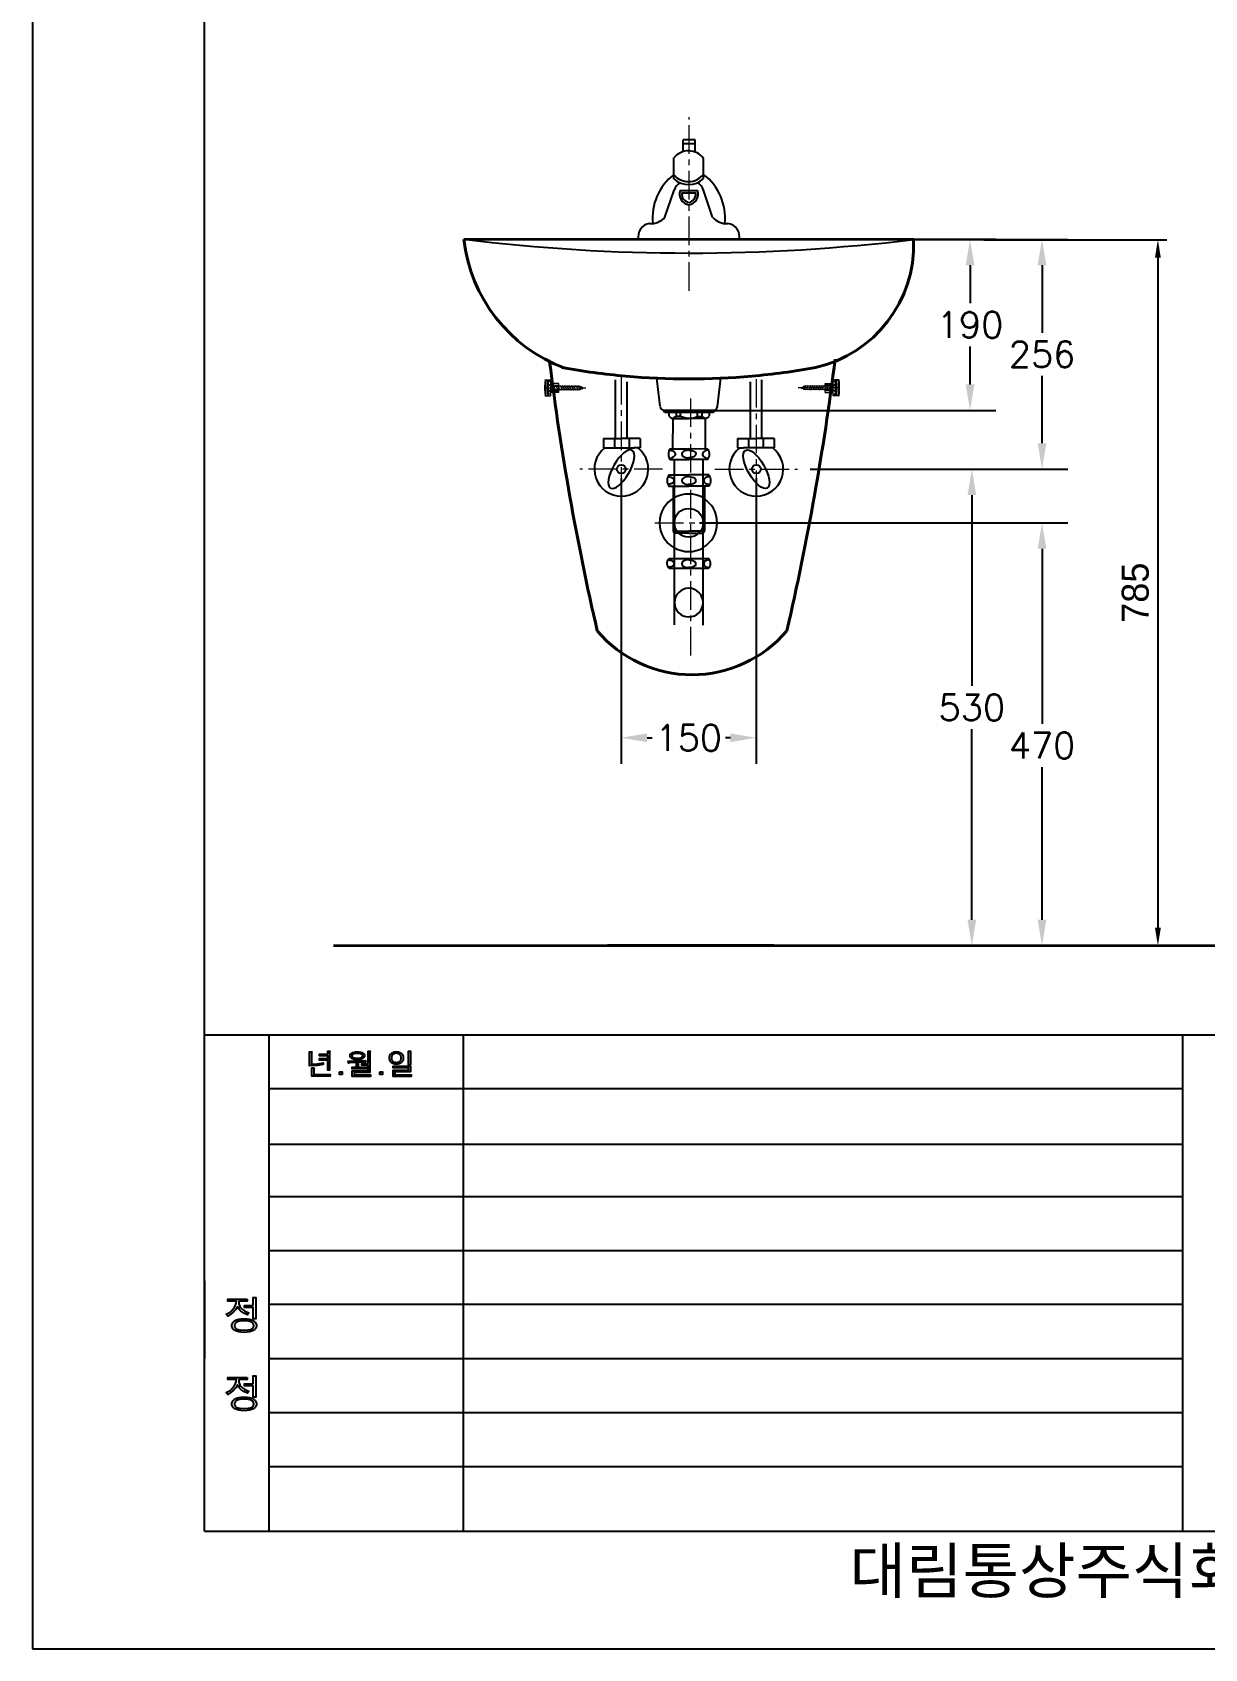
# Model space of a CAD drawing. Extents: x 60782 to 63207, y 49 to 61529.
# Drawn here: x 60782 to 62085, y 58098 to 59895 of the extents above; entities that cross this region are included whole.
import ezdxf
from ezdxf.lldxf.tags import DXFTag

# ---------------------------------------------------------------- set-up
doc = ezdxf.new("R2010")
doc.units = 0
doc.header["$MEASUREMENT"] = 0
doc.linetypes.add('AM_ISO08W050', pattern=[18, 12, -1.5, 3, -1.5])
doc.linetypes.add('CENTER', pattern=[50.8, 31.75, -6.35, 6.35, -6.35])
doc.layers.get('Defpoints').update_dxf_attribs({"linetype": 'CONTINUOUS'})
for name, color, linetype, lineweight in [('AM_3', 6, 'AM_ISO02W050', 20), ('AM_4', 40, 'CONTINUOUS', 13), ('AM_7', 4, 'AM_ISO08W050', 0), ('CEN', 1, 'CENTER', 5), ('OUTLINE', 11, 'CONTINUOUS', 40), ('Y', 202, 'CONTINUOUS', 35)]:
    doc.layers.add(name, color=color, linetype=linetype, lineweight=lineweight)
for name, color, linetype in [('Dim', 4, 'CONTINUOUS'), ('LINE', 7, 'CONTINUOUS'), ('YA', 7, 'CONTINUOUS')]:
    doc.layers.add(name, color=color, linetype=linetype)
doc.styles.add('h', font='', dxfattribs={"height": 30})
doc.styles.get("Standard").update_dxf_attribs({"font": 'txt.shx', "bigfont": 'ghs.shx'})
doc.styles.add('스타일1', font='txt.shx', dxfattribs={"bigfont": 'ghs.shx'})
doc.styles.get('h').set_extended_font_data('Haansoft Batang')
tags = doc.linetypes.add('AM_ISO02W050', pattern=[7.5, 6, -1.5]).pattern_tags.tags
tags[6:7] = [DXFTag(74, 4), DXFTag(75, 0), DXFTag(340, '0'), DXFTag(46, 1.0), DXFTag(50, 0.0), DXFTag(44, 0.0), DXFTag(45, 0.0)]
tags[4:5] = [DXFTag(74, 4), DXFTag(75, 0), DXFTag(340, '0'), DXFTag(46, 1.0), DXFTag(50, 0.0), DXFTag(44, 0.0), DXFTag(45, 0.0)]
tags = doc.linetypes.add('AM_ISO08W050x2', pattern=[9, 6, -0.75, 1.5, -0.75]).pattern_tags.tags
tags[10:11] = [DXFTag(74, 4), DXFTag(75, 0), DXFTag(340, '0'), DXFTag(46, 1.0), DXFTag(50, 0.0), DXFTag(44, 0.0), DXFTag(45, 0.0)]
tags[8:9] = [DXFTag(74, 4), DXFTag(75, 0), DXFTag(340, '0'), DXFTag(46, 1.0), DXFTag(50, 0.0), DXFTag(44, 0.0), DXFTag(45, 0.0)]
tags[6:7] = [DXFTag(74, 4), DXFTag(75, 0), DXFTag(340, '0'), DXFTag(46, 1.0), DXFTag(50, 0.0), DXFTag(44, 0.0), DXFTag(45, 0.0)]
tags[4:5] = [DXFTag(74, 4), DXFTag(75, 0), DXFTag(340, '0'), DXFTag(46, 1.0), DXFTag(50, 0.0), DXFTag(44, 0.0), DXFTag(45, 0.0)]
doc.dimstyles.new('SERIM', dxfattribs={"dimscale": 10, "dimtxt": 3, "dimasz": 2, "dimexe": 1, "dimexo": 1.5, "dimgap": 1, "dimtad": 1, "dimtoh": 1, "dimdec": 0, "dimdsep": 46, "dimtxsty": 'h', "dimcen": -0.3, "dimclrt": 2, "dimadec": 0, "dimazin": 0, "dimtfac": 1, "dimtdec": 0, "dimtmove": 1, "dimatfit": 3, "dimfxl": 1, "dimtolj": 1, "dimtzin": 0, "dimarcsym": 0})
doc.dimstyles.get("Standard").update_dxf_attribs({"dimtxt": 0.18, "dimasz": 0.18, "dimexe": 0.18, "dimexo": 0.0625, "dimgap": 0.09, "dimtad": 0, "dimtih": 1, "dimtoh": 1, "dimdec": 4, "dimzin": 0, "dimdsep": 46, "dimtxsty": 'Standard', "dimcen": 0.09, "dimadec": 0, "dimazin": 0, "dimtfac": 1, "dimtdec": 4, "dimtofl": 0, "dimtmove": 0, "dimatfit": 0, "dimfxl": 1, "dimtolj": 1, "dimtzin": 0, "dimarcsym": 0})

# ---------------------------------------------------------------- blocks, each defined once
blk = doc.blocks.new('*D16')
at = {"layer": 'Defpoints', "color": 0, "transparency": 16777216}
for p in [(61824.3, 59664.7), (61936.1, 58879.9), (62032.8, 58879.9)]:
    blk.add_point(p, dxfattribs=at)
at = {"layer": 'Dim', "color": 0, "lineweight": -2, "transparency": 16777216}
for p, q in [((61839.3, 59664.7), (62042.8, 59664.7)), ((62032.8, 59644.7), (62032.8, 58899.9))]:
    blk.add_line(p, q, dxfattribs=at)
at = {"layer": 'Dim', "color": 0, "transparency": 16777216}
for points in [[(62029.5, 59644.7), (62036.1, 59644.7), (62032.8, 59664.7)], [(62029.5, 58899.9), (62036.1, 58899.9), (62032.8, 58879.9)]]:
    blk.add_solid(points, dxfattribs=at)
at = {"layer": 'Dim', "color": 0, "transparency": 16777216, "insert": (62007.8, 59272.3), "char_height": 30, "attachment_point": 5, "rotation": 90, "style": 'h'}
blk.add_mtext('\\A1;785', dxfattribs=at)
blk = doc.blocks.new('*D23')
at = {"layer": 'Defpoints', "color": 0, "transparency": 16777216}
for p in [(61513.4, 59350), (61513.4, 58879.9), (61904, 58879.9)]:
    blk.add_point(p, dxfattribs=at)
at = {"layer": 'Dim', "color": 0, "lineweight": -2, "transparency": 16777216}
for p, q in [((61523.4, 59350), (61932.8, 59350)), ((61904, 59321.2), (61904, 59126.5)), ((61904, 58908.7), (61904, 59078.5)), ((61523.4, 58879.9), (61932.8, 58879.9))]:
    blk.add_line(p, q, dxfattribs=at)
at = {"layer": 'Dim', "color": 0, "transparency": 16777216}
for points in [[(61899.2, 59321.2), (61908.8, 59321.2), (61904, 59350)], [(61899.2, 58908.7), (61908.8, 58908.7), (61904, 58879.9)]]:
    blk.add_solid(points, dxfattribs=at)
at = {"layer": 'Dim', "color": 0, "transparency": 16777216, "insert": (61904, 59102.5), "char_height": 28.8, "attachment_point": 5}
blk.add_mtext('\\A1;470', dxfattribs=at)
blk = doc.blocks.new('*D24')
at = {"layer": 'Defpoints', "color": 0, "transparency": 16777216}
for p in [(61511.4, 59665.2), (61513.4, 59475), (61824, 59475)]:
    blk.add_point(p, dxfattribs=at)
at = {"layer": 'Dim', "color": 0, "lineweight": -2, "transparency": 16777216}
for p, q in [((61521.4, 59665.2), (61852.8, 59665.2)), ((61824, 59636.4), (61824, 59594.1)), ((61824, 59503.8), (61824, 59546.1)), ((61523.4, 59475), (61852.8, 59475))]:
    blk.add_line(p, q, dxfattribs=at)
at = {"layer": 'Dim', "color": 0, "transparency": 16777216}
for points in [[(61819.2, 59636.4), (61828.8, 59636.4), (61824, 59665.2)], [(61819.2, 59503.8), (61828.8, 59503.8), (61824, 59475)]]:
    blk.add_solid(points, dxfattribs=at)
at = {"layer": 'Dim', "color": 0, "transparency": 16777216, "insert": (61824, 59570.1), "char_height": 28.8, "attachment_point": 5}
blk.add_mtext('\\A1;190', dxfattribs=at)
blk = doc.blocks.new('*D25')
at = {"layer": 'Defpoints', "color": 0, "transparency": 16777216}
for p in [(61636.4, 59409.6), (61636.4, 58879.9), (61826, 58879.9)]:
    blk.add_point(p, dxfattribs=at)
at = {"layer": 'Dim', "color": 0, "lineweight": -2, "transparency": 16777216}
for p, q in [((61646.4, 59409.6), (61854.8, 59409.6)), ((61826, 59380.8), (61826, 59168.7)), ((61826, 58908.7), (61826, 59120.7)), ((61646.4, 58879.9), (61854.8, 58879.9))]:
    blk.add_line(p, q, dxfattribs=at)
at = {"layer": 'Dim', "color": 0, "transparency": 16777216}
for points in [[(61821.2, 59380.8), (61830.8, 59380.8), (61826, 59409.6)], [(61821.2, 58908.7), (61830.8, 58908.7), (61826, 58879.9)]]:
    blk.add_solid(points, dxfattribs=at)
at = {"layer": 'Dim', "color": 0, "transparency": 16777216, "insert": (61826, 59144.7), "char_height": 28.8, "attachment_point": 5}
blk.add_mtext('\\A1;530', dxfattribs=at)
blk = doc.blocks.new('*D26')
at = {"layer": 'Defpoints', "color": 0, "transparency": 16777216}
for p in [(61636.5, 59665.1), (61904, 59665.1), (61636.4, 59409.6)]:
    blk.add_point(p, dxfattribs=at)
at = {"layer": 'Dim', "color": 0, "lineweight": -2, "transparency": 16777216}
for p, q in [((61646.5, 59665.1), (61932.8, 59665.1)), ((61904, 59636.3), (61904, 59561.3)), ((61904, 59438.4), (61904, 59513.3)), ((61646.4, 59409.6), (61932.8, 59409.6))]:
    blk.add_line(p, q, dxfattribs=at)
at = {"layer": 'Dim', "color": 0, "transparency": 16777216}
for points in [[(61899.2, 59636.3), (61908.8, 59636.3), (61904, 59665.1)], [(61899.2, 59438.4), (61908.8, 59438.4), (61904, 59409.6)]]:
    blk.add_solid(points, dxfattribs=at)
at = {"layer": 'Dim', "color": 0, "transparency": 16777216, "insert": (61904, 59537.3), "char_height": 28.8, "attachment_point": 5}
blk.add_mtext('\\A1;256', dxfattribs=at)
blk = doc.blocks.new('*D28')
at = {"layer": 'Defpoints', "color": 0, "transparency": 16777216}
for p in [(61436.2, 59409.6), (61586.4, 59409.6), (61586.4, 59111)]:
    blk.add_point(p, dxfattribs=at)
at = {"layer": 'Dim', "color": 0, "lineweight": -2, "transparency": 16777216}
for p, q in [((61436.2, 59399.6), (61436.2, 59082.2)), ((61586.4, 59399.6), (61586.4, 59082.2)), ((61465, 59111), (61470.5, 59111)), ((61557.6, 59111), (61552.1, 59111))]:
    blk.add_line(p, q, dxfattribs=at)
at = {"layer": 'Dim', "color": 0, "transparency": 16777216}
for points in [[(61465, 59115.8), (61465, 59106.2), (61436.2, 59111)], [(61557.6, 59115.8), (61557.6, 59106.2), (61586.4, 59111)]]:
    blk.add_solid(points, dxfattribs=at)
at = {"layer": 'Dim', "color": 0, "transparency": 16777216, "insert": (61511.3, 59111), "char_height": 28.8, "attachment_point": 5}
blk.add_mtext('\\A1;150', dxfattribs=at)

msp = doc.modelspace()

# ---------------------------------------------------------------- linework, layer by layer
at = {"layer": 'AM_3', "color": 0}
for p, q in [((61351.9, 59508), (61355.5, 59508)), ((61354, 59505.6), (61357, 59503.2)), ((61355.5, 59507), (61355.5, 59509)), ((61357, 59503.2), (61367, 59503.2)), ((61357.3, 59507.3), (61358, 59508)), ((61673.1, 59503.2), (61663, 59503.2)), ((61672.8, 59507.3), (61672, 59508)), ((61676, 59505.6), (61673.1, 59503.2)), ((61674.5, 59507), (61674.5, 59509)), ((61678.1, 59508), (61674.5, 59508)), ((61351.9, 59492), (61355.5, 59492)), ((61354, 59494.3), (61357, 59496.7)), ((61355.5, 59491), (61355.5, 59493)), ((61357, 59496.7), (61367, 59496.7)), ((61358, 59492), (61357.3, 59492.7)), ((61673.1, 59496.7), (61663, 59496.7)), ((61672, 59492), (61672.8, 59492.7)), ((61676, 59494.3), (61673.1, 59496.7)), ((61674.5, 59491), (61674.5, 59493)), ((61678.1, 59492), (61674.5, 59492))]:
    msp.add_line(p, q, dxfattribs=at)
at = {"layer": 'AM_3', "color": 0, "linetype": 'AM_ISO08W050x2'}
for p, q in [((61356.6, 59507), (61355.5, 59507)), ((61673.5, 59507), (61674.5, 59507)), ((61356.6, 59493), (61355.5, 59493)), ((61673.5, 59493), (61674.5, 59493))]:
    msp.add_line(p, q, dxfattribs=at)
at = {"layer": 'AM_3', "color": 0}
for centre, start, end in [((61356.6, 59508), 270, 315), ((61673.5, 59508), 225, 270), ((61356.6, 59492), 45, 90), ((61673.5, 59492), 90, 135)]:
    msp.add_arc(centre, 1, start, end, dxfattribs=at)
at = {"layer": 'AM_4', "color": 0}
for p, q in [((61351.9, 59509), (61358, 59509)), ((61352, 59491), (61352, 59509)), ((61354, 59493.5), (61354, 59506.5)), ((61354, 59505), (61354, 59495)), ((61358, 59501.8), (61354, 59505)), ((61358, 59498.2), (61354, 59495)), ((61354.5, 59504.6), (61354.5, 59495.4)), ((61355.5, 59507.5), (61355, 59507.5)), ((61355.5, 59492.5), (61355.5, 59507.5)), ((61358, 59507), (61355.5, 59507)), ((61358, 59491), (61358, 59509)), ((61358, 59493), (61358, 59507)), ((61367, 59505), (61358, 59505)), ((61358, 59501.8), (61390, 59501.8)), ((61358, 59498.2), (61390, 59498.2)), ((61358.4, 59502.5), (61358.1, 59501.8)), ((61358.4, 59502.5), (61360.7, 59497.5)), ((61360.9, 59502.5), (61360.6, 59501.8)), ((61360.7, 59497.5), (61361.1, 59498.2)), ((61360.9, 59502.5), (61363.2, 59497.5)), ((61363.4, 59502.5), (61363.1, 59501.8)), ((61363.2, 59497.5), (61363.6, 59498.2)), ((61363.4, 59502.5), (61365.7, 59497.5)), ((61365.9, 59502.5), (61365.6, 59501.8)), ((61365.7, 59497.5), (61366.1, 59498.2)), ((61365.9, 59502.5), (61368.2, 59497.5)), ((61367, 59495), (61367, 59505)), ((61368.4, 59502.5), (61368.1, 59501.8)), ((61368.2, 59497.5), (61368.6, 59498.2)), ((61368.4, 59502.5), (61370.7, 59497.5)), ((61370.9, 59502.5), (61370.6, 59501.8)), ((61370.7, 59497.5), (61371.1, 59498.2)), ((61370.9, 59502.5), (61373.2, 59497.5)), ((61373.4, 59502.5), (61373.1, 59501.8)), ((61373.2, 59497.5), (61373.6, 59498.2)), ((61373.4, 59502.5), (61375.7, 59497.5)), ((61375.9, 59502.5), (61375.6, 59501.8)), ((61375.7, 59497.5), (61376.1, 59498.2)), ((61375.9, 59502.5), (61378.2, 59497.5)), ((61378.4, 59502.5), (61378.1, 59501.8)), ((61378.2, 59497.5), (61378.6, 59498.2)), ((61378.4, 59502.5), (61380.7, 59497.5)), ((61380.9, 59502.5), (61380.6, 59501.8)), ((61380.7, 59497.5), (61381.1, 59498.2)), ((61380.9, 59502.5), (61383.2, 59497.5)), ((61383.4, 59502.5), (61383.1, 59501.8)), ((61383.2, 59497.5), (61383.6, 59498.2)), ((61383.4, 59502.5), (61385.7, 59497.5)), ((61385.9, 59502.5), (61385.6, 59501.8)), ((61385.7, 59497.5), (61386.1, 59498.2)), ((61385.9, 59502.5), (61388.2, 59497.5)), ((61388.4, 59502.5), (61388.1, 59501.8)), ((61388.2, 59497.5), (61388.6, 59498.2)), ((61388.4, 59502.5), (61390.6, 59497.7)), ((61394, 59500), (61390, 59501.8)), ((61390, 59498.2), (61394, 59500)), ((61390.6, 59497.7), (61391.1, 59498.7)), ((61391.1, 59502), (61390.8, 59501.4)), ((61391.1, 59502), (61392.7, 59498.6)), ((61392.7, 59498.6), (61393.2, 59499.6)), ((61636, 59500), (61640, 59501.8)), ((61640, 59498.2), (61636, 59500)), ((61637.3, 59498.6), (61636.9, 59499.6)), ((61638.9, 59502), (61637.3, 59498.6)), ((61638.9, 59502), (61639.2, 59501.4)), ((61639.4, 59497.7), (61639, 59498.7)), ((61641.6, 59502.5), (61639.4, 59497.7)), ((61672, 59501.8), (61640, 59501.8)), ((61672, 59498.2), (61640, 59498.2)), ((61641.8, 59497.5), (61641.5, 59498.2)), ((61641.6, 59502.5), (61642, 59501.8)), ((61644.1, 59502.5), (61641.8, 59497.5)), ((61644.3, 59497.5), (61644, 59498.2)), ((61644.1, 59502.5), (61644.5, 59501.8)), ((61646.6, 59502.5), (61644.3, 59497.5)), ((61646.8, 59497.5), (61646.5, 59498.2)), ((61646.6, 59502.5), (61647, 59501.8)), ((61649.1, 59502.5), (61646.8, 59497.5)), ((61649.3, 59497.5), (61649, 59498.2)), ((61649.1, 59502.5), (61649.5, 59501.8)), ((61651.6, 59502.5), (61649.3, 59497.5)), ((61651.8, 59497.5), (61651.5, 59498.2)), ((61651.6, 59502.5), (61652, 59501.8)), ((61654.1, 59502.5), (61651.8, 59497.5)), ((61654.3, 59497.5), (61654, 59498.2)), ((61654.1, 59502.5), (61654.5, 59501.8)), ((61656.6, 59502.5), (61654.3, 59497.5)), ((61656.8, 59497.5), (61656.5, 59498.2)), ((61656.6, 59502.5), (61657, 59501.8)), ((61659.1, 59502.5), (61656.8, 59497.5)), ((61659.3, 59497.5), (61659, 59498.2)), ((61659.1, 59502.5), (61659.5, 59501.8)), ((61661.6, 59502.5), (61659.3, 59497.5)), ((61661.8, 59497.5), (61661.5, 59498.2)), ((61661.6, 59502.5), (61662, 59501.8)), ((61664.1, 59502.5), (61661.8, 59497.5)), ((61663, 59505), (61672, 59505)), ((61663, 59495), (61663, 59505)), ((61664.3, 59497.5), (61664, 59498.2)), ((61664.1, 59502.5), (61664.5, 59501.8)), ((61666.6, 59502.5), (61664.3, 59497.5)), ((61666.8, 59497.5), (61666.5, 59498.2)), ((61666.6, 59502.5), (61667, 59501.8)), ((61669.1, 59502.5), (61666.8, 59497.5)), ((61669.3, 59497.5), (61669, 59498.2)), ((61669.1, 59502.5), (61669.5, 59501.8)), ((61671.6, 59502.5), (61669.3, 59497.5)), ((61671.6, 59502.5), (61672, 59501.8)), ((61678.1, 59509), (61672, 59509)), ((61672, 59491), (61672, 59509)), ((61672, 59507), (61674.5, 59507)), ((61672, 59493), (61672, 59507)), ((61672, 59501.8), (61676, 59505)), ((61672, 59498.2), (61676, 59495)), ((61674.5, 59507.5), (61675, 59507.5)), ((61674.5, 59492.5), (61674.5, 59507.5)), ((61675.5, 59504.6), (61675.5, 59495.4)), ((61676, 59493.5), (61676, 59506.5)), ((61676, 59505), (61676, 59495)), ((61678, 59491), (61678, 59509)), ((61351.9, 59491), (61358, 59491)), ((61355.5, 59492.5), (61355, 59492.5)), ((61358, 59493), (61355.5, 59493)), ((61367, 59495), (61358, 59495)), ((61663, 59495), (61672, 59495)), ((61672, 59493), (61674.5, 59493)), ((61678.1, 59491), (61672, 59491)), ((61674.5, 59492.5), (61675, 59492.5))]:
    msp.add_line(p, q, dxfattribs=at)
for centre, radius, start, end in [((61432.3, 59500), 81.2, 173.9577, 186.0423), ((61351.9, 59508.5), 0.5, 90, 173.9577), ((61355, 59506.5), 1, 90, 180), ((61675, 59506.5), 1, 0, 90), ((61678.1, 59508.5), 0.5, 6.0423, 90), ((61597.8, 59500), 81.2, 353.9577, 6.0423), ((61351.9, 59491.5), 0.5, 186.0423, 270), ((61355, 59493.5), 1, 180, 270), ((61675, 59493.5), 1, 270, 0), ((61678.1, 59491.5), 0.5, 270, 353.9577)]:
    msp.add_arc(centre, radius, start, end, dxfattribs=at)
at = {"layer": 'AM_7', "color": 0}
for p, q in [((61351, 59500), (61397, 59500)), ((61679, 59500), (61633, 59500))]:
    msp.add_line(p, q, dxfattribs=at)
at = {"layer": 'CEN', "color": 0}
for p, q in [((61511.9, 59607.9), (61511.9, 59800.8)), ((61436.2, 59513.4), (61436.2, 59341.7)), ((61586.4, 59509.8), (61586.4, 59338.6)), ((61513.4, 59488.3), (61513.4, 59198.3)), ((61482.3, 59409.6), (61390.4, 59409.6)), ((61540.4, 59409.6), (61632.3, 59409.6)), ((61473.7, 59350), (61549.2, 59350))]:
    msp.add_line(p, q, dxfattribs=at)
at = {"layer": 'Dim', "color": 0}
for p, q in [((62060.5, 58720.8), (61045, 58720.8)), ((62060.5, 58659), (61045, 58659)), ((62060.5, 58600.8), (61045, 58600.8)), ((62060.5, 58540.8), (61045, 58540.8)), ((62060.5, 58480.8), (61045, 58480.8))]:
    msp.add_line(p, q, dxfattribs=at)
at = {"layer": 'LINE', "color": 0}
for p, q in [((61479.4, 59479.5), (61475.9, 59510.8)), ((61543.4, 59479.4), (61546.9, 59510.8))]:
    msp.add_line(p, q, dxfattribs=at)
for centre, radius, start, end in [((61512.4, 61712), 2062.1, 263.0078, 276.9348), ((61484.4, 59480), 5, 186.3402, 270), ((61537.4, 59480.5), 6.02, 294.1217, 349.9987)]:
    msp.add_arc(centre, radius, start, end, dxfattribs=at)
at = {"layer": 'OUTLINE', "color": 0}
for p, q in [((61761.4, 59665), (61261.4, 59665.3)), ((61605.9, 58879.9), (61420.9, 58879.9))]:
    msp.add_line(p, q, dxfattribs=at)
for centre, radius, start, end in [((61433.5, 59684.3), 173.1, 186.3033, 249.5239), ((61621.2, 59659.3), 140.2, 282.8555, 1.8942), ((64221.3, 59881.7), 2886.2, 187.0185, 193.0507), ((61511.4, 60310), 800, 259.8459, 264.9888), ((61511.4, 60310), 800, 275.0112, 280.1541), ((58663.9, 59911.5), 3034, 347.0197, 352.8149), ((61511.4, 60310), 800, 264.9888, 275.0112), ((61515, 59318.7), 137.7, 220.105, 319.895)]:
    msp.add_arc(centre, radius, start, end, dxfattribs=at)
at = {"layer": 'Y', "color": 0}
msp.add_line((61116.6, 58879.9), (62162.6, 58879.9), dxfattribs=at)
at = {"layer": 'YA', "color": 7}
for p, q in [((60973, 58228.8), (60973, 60338.6)), ((60973, 58780.8), (63049, 58780.8)), ((61045, 58228.8), (61045, 58780.8)), ((61261, 58228.8), (61261, 58780.8)), ((62060.5, 58228.8), (62060.5, 58780.8)), ((60973, 58507.3), (60973, 58420.8)), ((61045, 58420.8), (62060.5, 58420.8)), ((61045, 58360.8), (62060.5, 58360.8)), ((61045, 58300.8), (62060.5, 58300.8)), ((60973, 58228.8), (63049, 58228.8))]:
    msp.add_line(p, q, dxfattribs=at)
at = {"layer": 'YA', "color": 0}
for p, q in [((61518.5, 59775.8), (61505.1, 59775.8)), ((61505.1, 59762.6), (61505.1, 59775.8)), ((61505.1, 59771.8), (61518.5, 59771.8)), ((61518.5, 59762.2), (61518.5, 59775.8)), ((61494.6, 59732.3), (61494.6, 59755.6)), ((61527.9, 59732.7), (61527.9, 59755.2)), ((61484.9, 59689.8), (61495.1, 59719.8)), ((61501.7, 59719.3), (61521.3, 59719.3)), ((61503.7, 59716.8), (61519.1, 59716.8)), ((61537.9, 59689.8), (61527.6, 59719.8)), ((61430, 59443.7), (61430, 59508.9)), ((61442.7, 59443.7), (61442.7, 59506.9)), ((61580, 59443.7), (61580, 59506.9)), ((61592.7, 59443.7), (61592.7, 59508.9)), ((61539.9, 59475), (61483.4, 59475)), ((61483.6, 59474.3), (61483.9, 59474)), ((61483.9, 59474), (61539.5, 59474)), ((61484.8, 59472.5), (61483.9, 59474)), ((61538.5, 59472.5), (61484.8, 59472.5)), ((61489.1, 59472.5), (61489.1, 59468.8)), ((61492.6, 59466.1), (61511.6, 59466.1)), ((61493.6, 59466.1), (61493.2, 59432.1)), ((61497.3, 59468.2), (61493.6, 59466.1)), ((61497.3, 59472.5), (61497.3, 59468.2)), ((61502.1, 59468.2), (61497.3, 59468.2)), ((61530.9, 59466.1), (61511.6, 59466.1)), ((61521.2, 59468.2), (61526, 59468.2)), ((61526, 59472.4), (61526, 59468.2)), ((61526, 59468.2), (61529.7, 59466.1)), ((61529.7, 59466.1), (61529.7, 59432)), ((61534.2, 59472.4), (61534.2, 59468.8)), ((61538.5, 59472.5), (61539.5, 59474)), ((61539.7, 59474.2), (61539.5, 59474)), ((61416.5, 59443.7), (61436.9, 59443.7)), ((61416.5, 59443.7), (61416.5, 59433.3)), ((61428.8, 59443.7), (61428.8, 59433.3)), ((61457.4, 59443.7), (61436.9, 59443.7)), ((61445.1, 59443.7), (61445.1, 59433.3)), ((61457.4, 59443.7), (61457.4, 59433.3)), ((61565.4, 59443.7), (61585.8, 59443.7)), ((61565.4, 59443.7), (61565.4, 59433.3)), ((61577.6, 59443.7), (61577.6, 59433.3)), ((61606.3, 59443.7), (61585.8, 59443.7)), ((61594, 59443.7), (61594, 59433.3)), ((61606.3, 59443.7), (61606.3, 59433.3)), ((61416.5, 59433.3), (61434, 59433.3)), ((61434, 59433.3), (61450.5, 59433.3)), ((61457.4, 59433.3), (61450.5, 59433.3)), ((61490.5, 59432.1), (61511.4, 59432.1)), ((61532.4, 59432), (61511.5, 59432.1)), ((61565.4, 59433.3), (61572.2, 59433.3)), ((61588.7, 59433.3), (61572.2, 59433.3)), ((61606.3, 59433.3), (61588.7, 59433.3)), ((61495.4, 59236.6), (61495.5, 59420.4)), ((61527.3, 59236.3), (61527.4, 59420.4)), ((61489.1, 59403.2), (61511.4, 59403.2)), ((61494.1, 59390.7), (61494.1, 59340.6)), ((61533.7, 59403.2), (61511.4, 59403.2)), ((61528.7, 59390.7), (61528.7, 59340.6)), ((61494.1, 59340.6), (61511.4, 59340.6)), ((61494.1, 59340.6), (61495.5, 59338.4)), ((61511.4, 59338.4), (61495.5, 59338.4)), ((61528.7, 59340.6), (61511.4, 59340.6)), ((61511.4, 59338.4), (61527.2, 59338.4)), ((61528.7, 59340.6), (61527.2, 59338.4)), ((61533.6, 59309.9), (61489.2, 59309.9)), ((61532.8, 59299.3), (61490, 59299.3))]:
    msp.add_line(p, q, dxfattribs=at)
msp.add_lwpolyline([(60781.7, 58098.3), (63207.2, 58098.3), (63207.2, 61528.7), (60781.7, 61528.7)], close=True, dxfattribs=at)
for points in [[(61511.6, 59466.1, -0.114246), (61502.1, 59468.2), (61502.1, 59472.5)], [(61511.7, 59466.1, 0.114246), (61521.2, 59468.2), (61521.2, 59472.5)], [(61490.5, 59432.1, 0.309223), (61490.5, 59420.4), (61511.4, 59420.4)], [(61489.8, 59431, -0.137931), (61494.5, 59429.3, -0.105829), (61496.1, 59427.5, -0.35685), (61495.1, 59424, -0.093495), (61490, 59421.1, -0.093495)], [(61511.4, 59430.7, 0.062627), (61507, 59430.1, 0.071697), (61505, 59429, 0.226639), (61503.5, 59426.9, 0.246513), (61504.9, 59424.2, 0.173272), (61511.4, 59422.2, 0.173272)], [(61532.4, 59432, -0.330068), (61532.1, 59420.4), (61511.5, 59420.4)], [(61511.5, 59430.7, -0.062627), (61515.8, 59430.1, -0.071697), (61517.9, 59429, -0.226639), (61519.3, 59426.9, -0.246513), (61517.9, 59424.2, -0.173272), (61511.5, 59422.2, -0.173272)], [(61533.1, 59430.9, 0.137931), (61528.4, 59429.3, 0.105829), (61526.8, 59427.5, 0.35685), (61527.8, 59423.9, 0.090013), (61532.7, 59421.2, 0.090013)], [(61489.1, 59403.2, 0.303592), (61489.1, 59390.7), (61511.4, 59390.7)], [(61488.1, 59401.3, -0.127188), (61492.3, 59400.5, -0.219368), (61494.2, 59398.8, -0.220571), (61494.6, 59396.2, -0.239239), (61492.5, 59393.7, -0.085799), (61487.9, 59392.8)], [(61511.4, 59401.3, 0.157801), (61504.6, 59399.4, 0.21168), (61503.8, 59397.3, 0.282847), (61505, 59394.3, 0.172336), (61511.4, 59392.8, -1.003962)], [(61533.7, 59403.2, -0.306812), (61533.5, 59390.7), (61511.4, 59390.7)], [(61511.4, 59401.3, -0.157801), (61518.1, 59399.4, -0.21168), (61519, 59397.3, -0.282847), (61517.7, 59394.2, -0.172336), (61511.4, 59392.8, 1.003962)], [(61534.7, 59401.2, 0.127188), (61530.4, 59400.4, 0.219368), (61528.5, 59398.8, 0.220571), (61528.2, 59396.2, 0.239239), (61530.2, 59393.6, 0.085799), (61534.8, 59392.8)], [(61488.3, 59308.8, -0.122731), (61492.3, 59308, -0.219368), (61494.2, 59306.3, -0.220571), (61494.6, 59303.7, -0.239239), (61492.5, 59301.2, -0.069447), (61488.8, 59300.4)], [(61511.4, 59308.8, 0.157801), (61504.6, 59306.9, 0.21168), (61503.8, 59304.8, 0.282847), (61505, 59301.7, 0.172336), (61511.4, 59300.3, -1.003962)], [(61511.4, 59308.8, -0.157801), (61518.1, 59306.9, -0.21168), (61519, 59304.8, -0.282847), (61517.7, 59301.7, -0.172336), (61511.4, 59300.3, 1.003962)], [(61534.7, 59308.7, 0.127188), (61530.4, 59307.9, 0.219368), (61528.5, 59306.3, 0.220571), (61528.2, 59303.7, 0.239239), (61530.2, 59301.1, 0.069072), (61533.9, 59300.3, 0.069072)]]:
    msp.add_lwpolyline(points, format="xyb", dxfattribs=at)
at = {"layer": 'YA', "color": 7}
for points in [[(61092.2, 58761.8), (61092.2, 58761.8), (61092.3, 58761.8), (61092.3, 58761.8), (61092.3, 58761.8), (61092.3, 58761.8), (61092.3, 58761.7), (61092.3, 58761.7), (61092.3, 58761.6), (61092.3, 58761.5), (61092.2, 58761.4), (61092.1, 58761), (61092, 58760.6), (61092, 58748.2), (61098.3, 58748.5), (61104.8, 58749.6), (61105.1, 58747.8), (61098.7, 58746.7), (61089.9, 58746.4), (61089.9, 58762), (61091.2, 58762), (61091.9, 58762), (61092, 58761.9), (61092.1, 58761.9), (61092.2, 58761.9), (61092.2, 58761.9), (61092.2, 58761.8)], [(61110, 58759.1), (61110, 58762.7), (61111.7, 58762.7), (61111.9, 58762.7), (61112.1, 58762.7), (61112.2, 58762.7), (61112.3, 58762.6), (61112.3, 58762.6), (61112.3, 58762.6), (61112.3, 58762.6), (61112.3, 58762.6), (61112.3, 58762.6), (61112.3, 58762.6), (61112.3, 58762.6), (61112.3, 58762.5), (61112.3, 58762.5), (61112.3, 58762.5), (61112.3, 58762.5), (61112.3, 58762.4), (61112.2, 58762.2), (61112.1, 58762), (61112.1, 58761.8), (61112.1, 58741.6), (61110, 58741.6), (61110, 58752.5), (61100.9, 58752.5), (61100.9, 58754.3), (61110, 58754.3), (61110, 58757.3), (61100.9, 58757.3), (61100.9, 58759.1), (61110, 58759.1)], [(61149, 58760.5), (61149.5, 58760.2), (61149.9, 58759.8), (61150.3, 58759.5), (61150.5, 58759.1), (61150.8, 58758.7), (61150.9, 58758.3), (61151, 58757.9), (61151.1, 58757.4), (61151, 58757), (61150.9, 58756.6), (61150.8, 58756.2), (61150.5, 58755.8), (61150.3, 58755.4), (61149.9, 58755.1), (61149.5, 58754.8), (61149, 58754.5), (61148.4, 58754.2), (61147.8, 58753.9), (61146.4, 58753.5), (61144.7, 58753.2), (61142.9, 58753.2), (61141, 58753.2), (61139.4, 58753.5), (61138, 58753.9), (61137.3, 58754.2), (61136.8, 58754.5), (61136.3, 58754.8), (61135.9, 58755.1), (61135.5, 58755.4), (61135.2, 58755.8), (61135, 58756.2), (61134.9, 58756.6), (61134.8, 58757), (61134.7, 58757.4), (61134.8, 58757.9), (61134.9, 58758.3), (61135, 58758.7), (61135.2, 58759.1), (61135.5, 58759.5), (61135.9, 58759.8), (61136.3, 58760.2), (61136.8, 58760.5), (61138, 58761), (61139.4, 58761.4), (61141, 58761.7), (61142.9, 58761.7), (61144.7, 58761.7), (61146.4, 58761.4), (61147.8, 58761), (61149, 58760.5)], [(61154.9, 58748.8), (61154.9, 58762.7), (61156.6, 58762.7), (61156.9, 58762.7), (61157.1, 58762.7), (61157.1, 58762.7), (61157.2, 58762.6), (61157.2, 58762.6), (61157.2, 58762.6), (61157.2, 58762.6), (61157.2, 58762.6), (61157.2, 58762.6), (61157.2, 58762.6), (61157.3, 58762.5), (61157.3, 58762.5), (61157.3, 58762.5), (61157.3, 58762.5), (61157.3, 58762.5), (61157.3, 58762.4), (61157.2, 58762.3), (61157.2, 58762.1), (61157, 58761.9), (61157, 58761.6), (61157, 58745.5), (61154.9, 58745.5), (61154.9, 58747.1), (61148, 58747.1), (61148, 58748.8), (61154.9, 58748.8)], [(61192, 58760), (61192.5, 58759.5), (61192.8, 58759), (61193.2, 58758.4), (61193.4, 58757.8), (61193.7, 58757.2), (61193.8, 58756.5), (61193.9, 58755.1), (61193.9, 58754.3), (61193.8, 58753.7), (61193.7, 58753), (61193.4, 58752.4), (61193.2, 58751.8), (61192.8, 58751.2), (61192.5, 58750.7), (61192, 58750.2), (61191.5, 58749.7), (61190.9, 58749.3), (61190.2, 58749), (61189.5, 58748.7), (61188.8, 58748.5), (61188, 58748.3), (61186.3, 58748.2), (61184.5, 58748.3), (61183.7, 58748.5), (61183, 58748.7), (61182.3, 58749), (61181.7, 58749.3), (61181.1, 58749.7), (61180.5, 58750.2), (61180.1, 58750.7), (61179.7, 58751.2), (61179.4, 58751.8), (61179.1, 58752.4), (61178.9, 58753), (61178.8, 58753.7), (61178.6, 58755.1), (61178.8, 58756.5), (61178.9, 58757.2), (61179.1, 58757.8), (61179.4, 58758.4), (61179.7, 58759), (61180.1, 58759.5), (61180.5, 58760), (61181.1, 58760.5), (61181.7, 58760.9), (61182.3, 58761.2), (61183, 58761.5), (61183.7, 58761.7), (61184.5, 58761.9), (61186.3, 58762), (61188, 58761.9), (61188.8, 58761.7), (61189.5, 58761.5), (61190.2, 58761.2), (61190.9, 58760.9), (61191.5, 58760.5), (61192, 58760)], [(61201.5, 58762.7), (61201.7, 58762.7), (61202, 58762.7), (61202, 58762.7), (61202.1, 58762.6), (61202.1, 58762.6), (61202.1, 58762.6), (61202.2, 58762.6), (61202.2, 58762.6), (61202.2, 58762.6), (61202.2, 58762.6), (61202.2, 58762.5), (61202.2, 58762.5), (61202.2, 58762.5), (61202.2, 58762.4), (61202.1, 58762.3), (61202.1, 58762.2), (61202, 58762), (61201.9, 58761.7), (61201.9, 58747.4), (61199.8, 58747.4), (61199.8, 58762.7), (61201.5, 58762.7)], [(61094.8, 58743.7), (61094.8, 58743.7), (61094.8, 58743.7), (61094.8, 58743.7), (61094.8, 58743.7), (61094.8, 58743.7), (61094.8, 58743.7), (61094.8, 58743.6), (61094.8, 58743.5), (61094.7, 58743.4), (61094.6, 58743.2), (61094.6, 58742.9), (61094.6, 58736.6), (61112.8, 58736.6), (61112.8, 58734.9), (61092.5, 58734.9), (61092.5, 58743.9), (61094, 58743.9), (61094.5, 58743.8), (61094.6, 58743.8), (61094.7, 58743.8), (61094.8, 58743.8), (61094.8, 58743.7), (61094.8, 58743.7)], [(61152.3, 58750.7), (61148.1, 58750.3), (61144, 58750), (61144, 58745.4), (61141.9, 58745.4), (61141.9, 58749.9), (61134.1, 58749.7), (61133.8, 58749.6), (61133.6, 58749.4), (61133.5, 58749.3), (61133.4, 58749.2), (61133.4, 58749.2), (61133.3, 58749.1), (61133.3, 58749.1), (61133.3, 58749.1), (61133.3, 58749.1), (61133.3, 58749.1), (61133.2, 58749.1), (61133.2, 58749.2), (61133.2, 58749.2), (61133.2, 58749.2), (61133.2, 58749.2), (61133.1, 58749.3), (61133.1, 58749.4), (61133.1, 58749.6), (61133, 58749.9), (61132.7, 58751.4), (61140.8, 58751.6), (61152.1, 58752.4), (61152.3, 58750.7)], [(61138.4, 58759.3), (61138, 58759.1), (61137.7, 58758.9), (61137.5, 58758.7), (61137.3, 58758.5), (61137.1, 58758.2), (61137, 58758), (61136.9, 58757.7), (61136.9, 58757.4), (61136.9, 58757.2), (61136.9, 58757), (61137, 58756.9), (61137.1, 58756.6), (61137.3, 58756.4), (61137.5, 58756.2), (61137.7, 58756), (61138, 58755.8), (61138.4, 58755.6), (61139.3, 58755.2), (61140.3, 58755), (61142.9, 58754.8), (61145.5, 58755), (61146.5, 58755.2), (61147.4, 58755.6), (61147.7, 58755.8), (61148.1, 58756), (61148.3, 58756.2), (61148.5, 58756.4), (61148.7, 58756.6), (61148.8, 58756.8), (61148.8, 58756.9), (61148.9, 58757), (61148.9, 58757.2), (61148.9, 58757.4), (61148.9, 58757.7), (61148.9, 58757.9), (61148.8, 58758), (61148.7, 58758.2), (61148.5, 58758.5), (61148.3, 58758.7), (61148.1, 58758.9), (61147.7, 58759.1), (61147.4, 58759.3), (61146.5, 58759.6), (61145.5, 58759.9), (61142.9, 58760.1), (61140.3, 58759.9), (61139.3, 58759.6), (61138.4, 58759.3)], [(61157, 58744.8), (61157, 58739), (61139.3, 58739), (61139.3, 58736.3), (61157.7, 58736.3), (61157.7, 58734.5), (61137.3, 58734.5), (61137.3, 58740.8), (61155, 58740.8), (61155, 58743), (61137.3, 58743), (61137.3, 58744.8), (61157, 58744.8)], [(61182.2, 58758.8), (61181.9, 58758.4), (61181.6, 58758), (61181.4, 58757.6), (61181.2, 58757.2), (61181.1, 58756.7), (61181, 58756.2), (61180.9, 58755.1), (61181, 58754), (61181.1, 58753.5), (61181.2, 58753.1), (61181.4, 58752.6), (61181.6, 58752.2), (61181.9, 58751.8), (61182.2, 58751.5), (61182.6, 58751.2), (61183, 58750.9), (61183.5, 58750.6), (61183.9, 58750.4), (61184.5, 58750.3), (61185, 58750.2), (61186.3, 58750.1), (61187.5, 58750.2), (61188.1, 58750.3), (61188.6, 58750.4), (61189.1, 58750.6), (61189.5, 58750.9), (61190, 58751.2), (61190.3, 58751.5), (61190.7, 58751.9), (61190.9, 58752.2), (61191.2, 58752.6), (61191.4, 58753.1), (61191.5, 58753.5), (61191.6, 58754), (61191.7, 58755.1), (61191.6, 58756.2), (61191.5, 58756.7), (61191.4, 58757.2), (61191.2, 58757.6), (61190.9, 58758), (61190.7, 58758.4), (61190.3, 58758.8), (61190, 58759.1), (61189.5, 58759.4), (61189.1, 58759.6), (61188.6, 58759.8), (61188.1, 58760), (61187.5, 58760.1), (61186.3, 58760.2), (61185, 58760.1), (61184.5, 58760), (61183.9, 58759.8), (61183.5, 58759.6), (61183, 58759.4), (61182.6, 58759.1), (61182.2, 58758.8)], [(61201.9, 58746), (61201.9, 58739.6), (61184.6, 58739.6), (61184.6, 58736.3), (61202.6, 58736.3), (61202.6, 58734.5), (61182.6, 58734.5), (61182.6, 58741.4), (61199.9, 58741.4), (61199.9, 58744.2), (61182.6, 58744.2), (61182.6, 58746), (61201.9, 58746)], [(61123.1, 58739.6), (61126, 58739.6), (61126, 58736.8), (61123.1, 58736.8), (61123.1, 58739.6)], [(61168, 58739.6), (61170.9, 58739.6), (61170.9, 58736.8), (61168, 58736.8), (61168, 58739.6)], [(61020.5, 58487), (61020.5, 58484.7), (61011.5, 58484.7), (61011.3, 58483.6), (61011.2, 58482.6), (61011.3, 58481.6), (61011.5, 58480.6), (61011.9, 58479.7), (61012.4, 58478.7), (61013, 58477.8), (61013.8, 58476.9), (61015.4, 58475.3), (61017.4, 58473.9), (61019.8, 58472.7), (61022.4, 58471.6), (61020.7, 58469.4), (61016.8, 58471.3), (61013.6, 58473.7), (61012.4, 58474.8), (61011.3, 58476), (61010.4, 58477.3), (61009.7, 58478.5), (61007.8, 58475.4), (61005.4, 58472.7), (61002.5, 58470.3), (60999, 58468), (60997.1, 58470.1), (60999.4, 58471.2), (61001.5, 58472.6), (61003.3, 58474.2), (61005, 58476), (61006.4, 58478.1), (61007.5, 58480.2), (61008.2, 58482.4), (61008.6, 58484.7), (60999, 58484.7), (60999, 58487), (61020.5, 58487)], [(61027.1, 58479.8), (61027.1, 58488.6), (61029.5, 58488.6), (61029.8, 58488.6), (61030.1, 58488.6), (61030.2, 58488.6), (61030.2, 58488.5), (61030.2, 58488.5), (61030.3, 58488.5), (61030.3, 58488.5), (61030.3, 58488.5), (61030.3, 58488.4), (61030.3, 58488.4), (61030.3, 58488.4), (61030.3, 58488.4), (61030.3, 58488.4), (61030.4, 58488.4), (61030.3, 58488.3), (61030.3, 58488.2), (61030.3, 58488.1), (61030.2, 58487.9), (61030, 58487.5), (61030, 58487.2), (61030, 58465), (61027.1, 58465), (61027.1, 58477.5), (61017.5, 58477.5), (61017.5, 58479.8), (61027.1, 58479.8)], [(61027.4, 58462.9), (61028.1, 58462.3), (61028.8, 58461.8), (61029.4, 58461.2), (61029.9, 58460.5), (61030.2, 58459.8), (61030.5, 58459.1), (61030.7, 58458.3), (61030.7, 58457.4), (61030.7, 58456.6), (61030.5, 58455.8), (61030.2, 58455.1), (61029.9, 58454.4), (61029.4, 58453.8), (61028.8, 58453.2), (61028.1, 58452.6), (61027.4, 58452.1), (61026.4, 58451.6), (61025.4, 58451.2), (61023, 58450.5), (61020.3, 58450.1), (61017.1, 58450), (61013.9, 58450.1), (61011.2, 58450.5), (61008.8, 58451.2), (61007.8, 58451.6), (61006.8, 58452.1), (61006, 58452.6), (61005.4, 58453.2), (61004.8, 58453.8), (61004.3, 58454.4), (61004, 58455.1), (61003.7, 58455.8), (61003.6, 58456.6), (61003.5, 58457.4), (61003.6, 58458.3), (61003.7, 58459.1), (61004, 58459.8), (61004.3, 58460.5), (61004.8, 58461.2), (61005.4, 58461.8), (61006, 58462.3), (61006.8, 58462.9), (61007.8, 58463.4), (61008.8, 58463.8), (61011.2, 58464.5), (61013.9, 58464.9), (61017.1, 58465), (61020.3, 58464.9), (61023, 58464.5), (61025.4, 58463.8), (61026.4, 58463.4), (61027.4, 58462.9)], [(61009, 58461.3), (61008.3, 58461), (61007.8, 58460.6), (61007.4, 58460.2), (61007, 58459.7), (61006.7, 58459.2), (61006.5, 58458.6), (61006.4, 58458.1), (61006.3, 58457.4), (61006.4, 58456.8), (61006.5, 58456.3), (61006.7, 58455.7), (61007, 58455.2), (61007.4, 58454.8), (61007.8, 58454.4), (61008.3, 58454), (61009, 58453.7), (61010.5, 58453.1), (61012.3, 58452.7), (61017.1, 58452.3), (61021.8, 58452.7), (61023.7, 58453.1), (61025.2, 58453.7), (61025.8, 58454), (61026.4, 58454.4), (61026.8, 58454.8), (61027.2, 58455.2), (61027.5, 58455.7), (61027.7, 58456.3), (61027.9, 58456.8), (61027.9, 58457.4), (61027.9, 58458.1), (61027.7, 58458.6), (61027.5, 58459.2), (61027.2, 58459.7), (61026.8, 58460.2), (61026.4, 58460.6), (61025.8, 58461), (61025.2, 58461.3), (61023.7, 58461.9), (61021.8, 58462.3), (61017.1, 58462.7), (61012.4, 58462.3), (61010.5, 58461.9), (61009, 58461.3)], [(61027.1, 58392.8), (61027.1, 58401.6), (61029.5, 58401.6), (61029.8, 58401.5), (61030.1, 58401.5), (61030.2, 58401.5), (61030.2, 58401.5), (61030.2, 58401.4), (61030.3, 58401.4), (61030.3, 58401.4), (61030.3, 58401.4), (61030.3, 58401.4), (61030.3, 58401.3), (61030.3, 58401.3), (61030.3, 58401.3), (61030.3, 58401.3), (61030.4, 58401.3), (61030.3, 58401.2), (61030.3, 58401.1), (61030.3, 58401), (61030.2, 58400.8), (61030, 58400.5), (61030, 58400.1), (61030, 58377.9), (61027.1, 58377.9), (61027.1, 58390.4), (61017.5, 58390.4), (61017.5, 58392.8), (61027.1, 58392.8)], [(61020.5, 58399.9), (61020.5, 58397.6), (61011.5, 58397.6), (61011.3, 58396.5), (61011.2, 58395.5), (61011.3, 58394.5), (61011.5, 58393.5), (61011.9, 58392.6), (61012.4, 58391.6), (61013, 58390.7), (61013.8, 58389.8), (61015.4, 58388.2), (61017.4, 58386.8), (61019.8, 58385.6), (61022.4, 58384.5), (61020.7, 58382.3), (61016.8, 58384.2), (61013.6, 58386.6), (61012.4, 58387.7), (61011.3, 58388.9), (61010.4, 58390.2), (61009.7, 58391.5), (61007.8, 58388.4), (61005.4, 58385.6), (61002.5, 58383.2), (60999, 58380.9), (60997.1, 58383), (60999.4, 58384.2), (61001.5, 58385.5), (61003.3, 58387.1), (61005, 58388.9), (61006.4, 58391), (61007.5, 58393.1), (61008.2, 58395.3), (61008.6, 58397.6), (60999, 58397.6), (60999, 58399.9), (61020.5, 58399.9)], [(61027.4, 58375.8), (61028.1, 58375.3), (61028.8, 58374.7), (61029.4, 58374.1), (61029.9, 58373.4), (61030.2, 58372.7), (61030.5, 58372), (61030.7, 58371.2), (61030.7, 58370.3), (61030.7, 58369.5), (61030.5, 58368.8), (61030.2, 58368), (61029.9, 58367.3), (61029.4, 58366.7), (61028.8, 58366.1), (61028.1, 58365.5), (61027.4, 58365), (61026.4, 58364.5), (61025.4, 58364.1), (61023, 58363.4), (61020.3, 58363), (61017.1, 58362.9), (61013.9, 58363), (61011.2, 58363.4), (61008.8, 58364.1), (61007.8, 58364.5), (61006.8, 58365), (61006, 58365.5), (61005.4, 58366.1), (61004.8, 58366.7), (61004.3, 58367.3), (61004, 58368), (61003.7, 58368.8), (61003.6, 58369.5), (61003.5, 58370.3), (61003.6, 58371.2), (61003.7, 58372), (61004, 58372.7), (61004.3, 58373.4), (61004.8, 58374.1), (61005.4, 58374.7), (61006, 58375.3), (61006.8, 58375.8), (61007.8, 58376.3), (61008.8, 58376.7), (61011.2, 58377.4), (61013.9, 58377.8), (61017.1, 58377.9), (61020.3, 58377.8), (61023, 58377.4), (61025.4, 58376.7), (61026.4, 58376.3), (61027.4, 58375.8)], [(61009, 58374.3), (61008.3, 58373.9), (61007.8, 58373.5), (61007.4, 58373.1), (61007, 58372.6), (61006.7, 58372.1), (61006.5, 58371.6), (61006.4, 58371), (61006.3, 58370.3), (61006.4, 58369.7), (61006.5, 58369.2), (61006.7, 58368.6), (61007, 58368.1), (61007.4, 58367.7), (61007.8, 58367.3), (61008.3, 58366.9), (61009, 58366.6), (61010.5, 58366), (61012.3, 58365.6), (61017.1, 58365.2), (61021.8, 58365.6), (61023.7, 58366), (61025.2, 58366.6), (61025.8, 58366.9), (61026.4, 58367.3), (61026.8, 58367.7), (61027.2, 58368.1), (61027.5, 58368.6), (61027.7, 58369.2), (61027.9, 58369.7), (61027.9, 58370.3), (61027.9, 58371), (61027.7, 58371.6), (61027.5, 58372.1), (61027.2, 58372.6), (61026.8, 58373.1), (61026.4, 58373.5), (61025.8, 58373.9), (61025.2, 58374.3), (61023.7, 58374.8), (61021.8, 58375.2), (61017.1, 58375.6), (61012.4, 58375.2), (61010.5, 58374.8), (61009, 58374.3)]]:
    msp.add_lwpolyline(points, dxfattribs=at)
at = {"layer": 'YA', "color": 0}
for centre, radius in [((61436.4, 59409.6), 4.91), ((61586.4, 59409.6), 4.91), ((61511.4, 59350), 16)]:
    msp.add_circle(centre, radius, dxfattribs=at)
for centre, radius, start, end in [((61511.1, 59742.4), 21.1, 37.2755, 141.2911), ((61531.6, 59689.1), 60.5, 127.6179, 186.0425), ((61511, 59750.7), 21.4, 219.792, 322.1603), ((61511, 59750.7), 24.7, 228.3389, 313.0942), ((61491.2, 59689.1), 60.5, 353.9575, 52.3821), ((61508.4, 59715.7), 13.9, 118.6601, 162.7745), ((61513.2, 59715.5), 12.2, 161.6487, 261.17), ((61513.2, 59715.5), 9.66, 172.0928, 258.8593), ((61509.5, 59715.5), 12.2, 278.83, 18.3513), ((61509.5, 59715.5), 9.66, 281.1407, 7.9072), ((61514.4, 59715.7), 13.9, 17.2255, 62.7108), ((61469.9, 59668), 14.9, 97.919, 191.6659), ((61469.6, 59702.5), 19.8, 264.9849, 320.1914), ((61553.1, 59702.5), 19.8, 219.8086, 275.0151), ((61552.8, 59668), 14.9, 348.3341, 82.081), ((61484.4, 59474.9), 1, 170.7155, 219.8174), ((61495.9, 59474), 8.53, 217.11, 247.1635), ((61527.4, 59473.9), 8.53, 293.8547, 322.7587), ((61538.8, 59474.9), 1.06, 320.6479, 3.6255), ((61436.4, 59409.6), 30, 127.7594, 52.2406), ((61586.4, 59409.6), 30, 127.7594, 52.2406), ((61510.9, 59350), 32, 118.8575, 241.1013), ((61511.4, 59350), 32, 57.3345, 122.6655), ((61510.9, 59350), 32, 300.8352, 59.1436), ((61511.4, 59350), 32, 240.1742, 299.8984), ((61494, 59304.9), 6.93, 134.3231, 234.2386), ((61528.7, 59304.9), 6.93, 305.7614, 45.6769), ((61511.4, 59261.3), 15.9, 0, 180), ((61511.4, 59261.3), 15.9, 180, 0)]:
    msp.add_arc(centre, radius, start, end, dxfattribs=at)
at = {"layer": 'YA', "color": 0, "extrusion": (0, 0, -1)}
msp.add_ellipse((61436.4, 59409.6), major_axis=(12.1, 20.9), ratio=0.387469, dxfattribs=at)
at = {"layer": 'YA', "color": 0}
msp.add_ellipse((61586.4, 59409.6), major_axis=(-12.1, 20.9), ratio=0.387469, dxfattribs=at)

# ---------------------------------------------------------------- texts
at = {"layer": 'Dim', "color": 0, "insert": (61563, 58210), "char_height": 50, "width": 1090, "attachment_point": 1, "style": '스타일1'}
msp.add_mtext('\\pxr5.8;{\\fGulim|b0|i0|c129|p50;       대림통상주식회사}', dxfattribs=at)

# ---------------------------------------------------------------- dimensions: what is measured, and where the dimension line sits
at = {"layer": 'Dim', "color": 0}
for base, p1, p2, dimstyle, override, picture, middle in [((61824, 59475), (61511.4, 59665.2), (61513.4, 59475), 'Standard', {"dimscale": 160, "dimgap": 0.06, "dimdec": 0, "dimatfit": 3}, '*D24', (61824, 59570.1)), ((61904, 59665.0971), (61636.3768, 59409.5938), (61636.5079, 59665.0971), 'Standard', {"dimscale": 160, "dimgap": 0.06, "dimdec": 0, "dimatfit": 3}, '*D26', (61904, 59537.3455)), ((62032.8, 58879.9), (61824.3, 59664.7), (61936.1, 58879.9), 'SERIM', {"dimse2": 1, "dimclrt": 0}, '*D16', (62007.8, 59272.3)), ((61826, 58879.9), (61636.4, 59409.6), (61636.4, 58879.9), 'Standard', {"dimscale": 160, "dimgap": 0.06, "dimdec": 0, "dimatfit": 3}, '*D25', (61826, 59144.7))]:
    dim = msp.add_linear_dim(base=base, p1=p1, p2=p2, angle=90, dimstyle=dimstyle, override=override, dxfattribs=at)
    dim.commit()
    dim.dimension.update_dxf_attribs({"geometry": picture, "text_midpoint": middle})
dim = msp.add_linear_dim(base=(61586.4, 59111), p1=(61436.2, 59409.6), p2=(61586.4, 59409.6), dimstyle='Standard', override={"dimscale": 160, "dimgap": 0.06, "dimdec": 0, "dimatfit": 3}, dxfattribs=at)
dim.commit()
dim.dimension.update_dxf_attribs({"geometry": '*D28', "text_midpoint": (61511.3, 59111), "dimtype": 160})
dim = msp.add_linear_dim(base=(61904, 58879.9), p1=(61513.4, 59350), p2=(61513.4, 58879.9), angle=90, dimstyle='Standard', override={"dimscale": 160, "dimgap": 0.06, "dimdec": 0, "dimatfit": 3}, dxfattribs=at)
dim.commit()
dim.dimension.update_dxf_attribs({"geometry": '*D23', "text_midpoint": (61904, 59102.5), "dimtype": 160})

doc.saveas('drawing.dxf')
